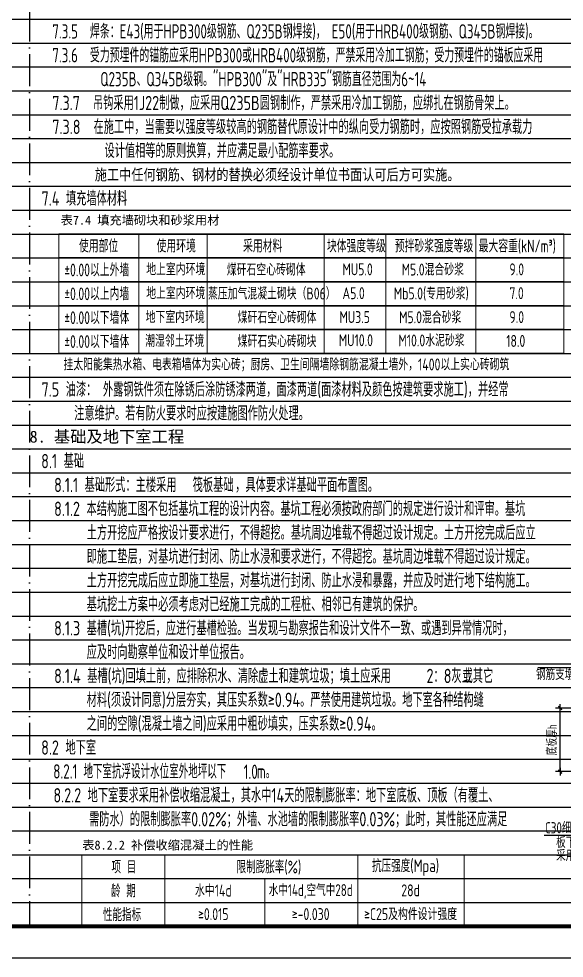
# Model space of a CAD drawing. Extents: x 826826 to 1642106, y -156213 to 399140.
# Drawn here: x 877644 to 894779, y 295942 to 325455 of the extents above; entities that cross this region are included whole.
import ezdxf
from ezdxf.enums import TextEntityAlignment as Align

# ---------------------------------------------------------------- set-up
doc = ezdxf.new("R2010")
doc.units = 0
doc.header["$LTSCALE"] = 1000
doc.linetypes.add('D1', pattern=[14, 10, -2, 0, -2])
doc.linetypes.add('DASHED', pattern=[0.75, 0.5, -0.25])
doc.layers.get('0').update_dxf_attribs({"linetype": 'CONTINUOUS'})
doc.layers.get('DEFPOINTS').update_dxf_attribs({"linetype": 'CONTINUOUS'})
for name, color, linetype in [('C-SHET-TTLB', 11, 'CONTINUOUS'), ('S-DETL-DIM', 151, 'CONTINUOUS'), ('S-DETL-TEXT', 7, 'CONTINUOUS')]:
    doc.layers.add(name, color=color, linetype=linetype)
doc.layers.add('S-1-TEXT', color=7, linetype='CONTINUOUS', lineweight=18)
doc.layers.add('S-1-修改', color=23, linetype='CONTINUOUS', lineweight=18)
doc.styles.add('TS', font='tssdeng.shx', dxfattribs={"width": 0.7, "bigfont": 'tssdchn.shx'})
doc.styles.add('TSSD_REIN', font='tssdeng.shx', dxfattribs={"width": 0.7, "height": 300, "bigfont": 'tssdchn.shx'})
doc.styles.add('黑体', font='simhei.ttf')
doc.dimstyles.new('DIM25', dxfattribs={"dimtxt": 300, "dimasz": 0.8, "dimexe": 150, "dimexo": 150, "dimgap": 100, "dimtad": 1, "dimdec": 0, "dimlfac": 0.25, "dimrnd": 1, "dimzin": 0, "dimdsep": 46, "dimtxsty": 'TS', "dimblk": '_DIMX', "dimcen": 0, "dimclrd": 256, "dimclre": 256, "dimclrt": 43, "dimadec": 1, "dimazin": 0, "dimtfac": 1, "dimtdec": 0, "dimtix": 1, "dimtmove": 2, "dimatfit": 3, "dimldrblk": 'ARCHTICK', "dimfxl": 0, "dimtolj": 1, "dimtzin": 1, "dimarcsym": 0})

# ---------------------------------------------------------------- blocks, each defined once
blk = doc.blocks.new('_DIMX')
blk.add_line((-150, 0), (150, 0))
at = {"const_width": 50}
blk.add_lwpolyline([(-70, -70), (70, 70)], dxfattribs=at)
blk = doc.blocks.new('*D956')
at = {"layer": 'DEFPOINTS', "color": 0}
for p in [(894651, 303803), (895942, 303803), (895942, 301803)]:
    blk.add_point(p, dxfattribs=at)
at = {"layer": 'S-DETL-DIM', "lineweight": -2}
for p, q in [((895792, 303803), (894501, 303803)), ((894651, 301804), (894651, 303802)), ((895792, 301803), (894501, 301803))]:
    blk.add_line(p, q, dxfattribs=at)
at = {"layer": 'S-DETL-DIM', "lineweight": -2, "xscale": 0.8, "yscale": 0.8, "zscale": 0.8}
for p, rotation in [((894651, 303803), 90), ((894651, 301803), 270)]:
    blk.add_blockref('_DIMX', p, dxfattribs=dict(at, rotation=rotation))
at = {"layer": 'S-DETL-DIM', "color": 43, "insert": (894401, 302803), "char_height": 300, "attachment_point": 5, "rotation": 90, "style": 'TS'}
blk.add_mtext('\\A1;底板厚h', dxfattribs=at)
blk = doc.blocks.new('_ArchTick')
at = {"color": 0, "linetype": 'ByBlock', "const_width": 0.15}
blk.add_lwpolyline([(-0.5, -0.5), (0.5, 0.5)], dxfattribs=at)

msp = doc.modelspace()

# ---------------------------------------------------------------- linework, layer by layer
at = {"layer": 'C-SHET-TTLB'}
msp.add_lwpolyline([(940898.73, 355342.46), (940898.73, 295942.46), (856798.73, 295942.46), (856798.73, 355342.46)], close=True, dxfattribs=at)
at = {"layer": 'C-SHET-TTLB', "const_width": 120}
msp.add_lwpolyline([(858638.73, 354342.46), (939898.73, 354342.46), (939898.73, 296942.46), (858638.73, 296942.46)], close=True, dxfattribs=at)
at = {"layer": 'DEFPOINTS', "color": 252, "linetype": 'D1', "ltscale": 0.1}
msp.add_line((877982.73, 350942.46), (877982.73, 296942.46), dxfattribs=at)
at = {"layer": 'DEFPOINTS', "color": 252}
for p, q in [((858638.73, 325442.46), (932898.73, 325442.46)), ((858638.73, 324692.46), (932898.73, 324692.46)), ((858638.73, 323942.46), (932898.73, 323942.46)), ((858638.73, 323192.46), (932898.73, 323192.46)), ((858638.73, 322442.46), (932898.73, 322442.46)), ((858638.73, 321692.46), (932898.73, 321692.46)), ((858638.73, 320942.46), (932898.73, 320942.46)), ((858638.73, 320192.46), (932898.73, 320192.46)), ((858638.73, 319442.46), (932898.73, 319442.46)), ((858638.73, 318692.46), (932898.73, 318692.46)), ((858638.73, 317942.46), (932898.73, 317942.46)), ((858638.73, 317192.46), (932898.73, 317192.46)), ((858638.73, 316442.46), (932898.73, 316442.46)), ((858638.73, 315692.46), (932898.73, 315692.46)), ((858638.73, 314942.46), (932898.73, 314942.46)), ((858638.73, 314192.46), (932898.73, 314192.46)), ((858638.73, 313442.46), (932898.73, 313442.46)), ((858638.73, 312692.46), (932898.73, 312692.46)), ((858638.73, 311942.46), (932898.73, 311942.46)), ((858638.73, 311192.46), (932898.73, 311192.46)), ((858638.73, 310442.46), (932898.73, 310442.46)), ((858638.73, 309692.46), (932898.73, 309692.46)), ((858638.73, 308942.46), (932898.73, 308942.46)), ((858638.73, 308192.46), (932898.73, 308192.46)), ((858638.73, 307442.46), (932898.73, 307442.46)), ((858638.73, 306692.46), (932898.73, 306692.46)), ((858638.73, 305942.46), (932898.73, 305942.46)), ((858638.73, 305192.46), (932898.73, 305192.46)), ((858638.73, 304442.46), (932898.73, 304442.46)), ((858638.73, 303692.46), (932898.73, 303692.46)), ((858638.73, 302942.46), (932898.73, 302942.46)), ((858638.73, 302192.46), (932898.73, 302192.46)), ((858638.73, 301442.46), (932898.73, 301442.46)), ((858638.73, 300692.46), (932898.73, 300692.46)), ((858638.73, 299942.46), (932898.73, 299942.46)), ((858638.73, 299192.46), (932898.73, 299192.46)), ((858638.73, 298442.46), (932898.73, 298442.46)), ((858638.73, 297692.46), (932898.73, 297692.46))]:
    msp.add_line(p, q, dxfattribs=at)
at = {"layer": 'S-1-TEXT', "color": 2}
for p, q in [((894771.36, 318702.36), (878899, 318702.36)), ((878899, 318702.36), (878899, 314952.36)), ((881418.68, 318702.36), (881418.68, 314952.36)), ((883564.48, 318702.36), (883564.48, 314952.36)), ((887241.2, 318702.36), (887241.2, 314952.36)), ((889170.7, 318702.36), (889170.7, 314952.36)), ((892006.29, 318702.36), (892006.29, 314952.36)), ((894771.36, 314952.36), (894771.36, 318702.36)), ((894771.36, 317952.36), (878899, 317952.36)), ((894771.36, 317202.36), (878899, 317202.36)), ((894771.36, 316452.36), (878899, 316452.36)), ((894771.36, 315702.36), (878899, 315702.36)), ((894771.36, 314952.36), (878899, 314952.36)), ((882230.93, 296942.46), (882230.93, 299192.46)), ((888296.56, 296942.46), (888296.56, 299192.46)), ((879629.37, 298442.46), (891635.62, 298442.46)), ((885370, 296942.46), (885370, 298442.46)), ((879629.37, 297692.46), (891635.62, 297692.46)), ((879629.37, 296942.46), (891635.62, 296942.46))]:
    msp.add_line(p, q, dxfattribs=at)
msp.add_lwpolyline([(891635.62, 299192.46), (891635.62, 296942.46), (879629.37, 296942.46), (879629.37, 299192.46), (891635.62, 299192.46)], dxfattribs=at)
at = {"layer": 'S-DETL-TEXT'}
for p, q in [((893947.02, 305075.79), (897430.49, 305075.79)), ((897190.71, 299800.53), (894148.47, 299800.53))]:
    msp.add_line(p, q, dxfattribs=at)

# ---------------------------------------------------------------- texts
at = {"layer": 'S-1-TEXT'}
for s, height, style, width, p in [('7.3.5  焊条：E43(用于HPB300级钢筋、Q235B钢焊接)， E50(用于HRB400级钢筋、Q345B钢焊接)。', 450, 'TS', 0.69, (878698.33, 324834.89)), ('7.3.6  受力预埋件的锚筋应采用HPB300或HRB400级钢筋，严禁采用冷加工钢筋；受力预埋件的锚板应采用', 450, 'TS', 0.69, (878698.33, 324084.89)), ('        Q235B、Q345B级钢。"HPB300"及"HRB335"钢筋直径范围为6~14', 450, 'TS', 0.69, (878698.33, 323334.89)), ('7.3.7  吊钩采用1J22制做，应采用Q235B圆钢制作，严禁采用冷加工钢筋，应绑扎在钢筋骨架上。', 450, 'TS', 0.75, (878698.33, 322584.89)), ('7.3.8  在施工中，当需要以强度等级较高的钢筋替代原设计中的纵向受力钢筋时，应按照钢筋受拉承载力', 450, 'TS', 0.75, (878698.33, 321834.89)), ('        设计值相等的原则换算，并应满足最小配筋率要求。', 450, 'TS', 0.75, (878698.33, 321084.89)), ('施工中任何钢筋、钢材的替换必须经设计单位书面认可后方可实施。', 350, '黑体', 0.8, (880031.29, 320384.3)), ('7.4 填充墙体材料', 450, 'TS', 0.75, (878360.16, 319584.89)), ('使用部位', 400, 'TS', 0.7, (879536.18, 318116.42)), (' 使用环境', 400, 'TS', 0.7, (881805.06, 318116.42)), ('采用材料', 400, 'TS', 0.7, (884690.06, 318116.42)), ('块体强度等级', 400, 'TS', 0.7, (887323.5, 318116.42)), ('预拌砂浆强度等级', 400, 'TS', 0.7, (889457.25, 318116.42)), ('最大容重(kN/m\x8c3\x8d)', 400, 'TS', 0.7, (892091.45, 318116.42)), ('%%P0.00以上外墙', 400, 'TS', 0.7, (879072.35, 317364.76)), ('%%P0.00以上内墙', 400, 'TS', 0.7, (879072.35, 316614.76)), ('%%P0.00以下墙体', 400, 'TS', 0.7, (879072.35, 315864.76)), ('%%P0.00以下墙体', 400, 'TS', 0.7, (879072.35, 315114.76)), ('7.5 油漆： 外露钢铁件须在除锈后涂防锈漆两道，面漆两道(面漆材料及颜色按建筑要求施工)，并经常', 450, 'TS', 0.75, (878360.16, 313584.89)), ('     注意维护。若有防火要求时应按建施图作防火处理。', 450, 'TS', 0.75, (878360.16, 312834.89)), ('8.1 基础', 450, 'TS', 0.75, (878347.54, 311334.97)), ('8.1.1 基础形式：主楼采用         ，具体要求详基础平面布置图。', 450, 'TS', 0.75, (878753.15, 310584.97)), ('8.1.2 本结构施工图不包括基坑工程的设计内容。基坑工程必须按政府部门的规定进行设计和评审。基坑', 450, 'TS', 0.75, (878753.15, 309834.97)), ('     土方开挖应严格按设计要求进行，不得超挖。基坑周边堆载不得超过设计规定。土方开挖完成后应立', 450, 'TS', 0.75, (878753.15, 309084.97)), ('     即施工垫层，对基坑进行封闭、防止水浸和要求进行，不得超挖。基坑周边堆载不得超过设计规定。', 450, 'TS', 0.75, (878753.15, 308334.97)), ('     土方开挖完成后应立即施工垫层，对基坑进行封闭、防止水浸和暴露，并应及时进行地下结构施工。', 450, 'TS', 0.75, (878753.15, 307584.97)), ('     基坑挖土方案中必须考虑对已经施工完成的工程桩、相邻已有建筑的保护。', 450, 'TS', 0.75, (878753.15, 306834.97)), ('8.1.3 基槽(坑)开挖后，应进行基槽检验。当发现与勘察报告和设计文件不一致、或遇到异常情况时，', 450, 'TS', 0.75, (878753.15, 306084.97)), ('     应及时向勘察单位和设计单位报告。', 450, 'TS', 0.75, (878753.15, 305334.97)), ('8.1.4 基槽(坑)回填土前，应排除积水、清除虚土和建筑垃圾；填土应采用           或其它', 450, 'TS', 0.75, (878753.15, 304584.97)), ('     材料(须设计同意)分层夯实，其压实系数≥0.94。严禁使用建筑垃圾。地下室各种结构缝', 450, 'TS', 0.75, (878753.15, 303834.97)), ('     之间的空隙(混凝土墙之间)应采用中粗砂填实，压实系数≥0.94。', 450, 'TS', 0.75, (878753.15, 303084.97)), ('8.2 地下室', 450, 'TS', 0.75, (878347.54, 302334.89)), ('8.2.1 地下室抗浮设计水位室外地坪以下     m。', 450, 'TS', 0.7, (878724.7, 301586.41)), ('8.2.2 地下室要求采用补偿收缩混凝土，其水中14天的限制膨胀率：地下室底板、顶板（有覆土、', 450, 'TS', 0.75, (878731.78, 300834.89)), ('       需防水）的限制膨胀率0.02%%%；外墙、水池墙的限制膨胀率0.03%%%；此时，其性能还应满足', 450, 'TS', 0.75, (878417.97, 300084.89))]:
    msp.add_text(s, height=height, dxfattribs=dict(at, style=style, width=width)).set_placement(p)
at = {"layer": 'S-1-TEXT', "style": '黑体'}
for s, height, p in [('表7.4 填充墙砌块和砂浆用材', 281.25, (878960.83, 318989.87)), ('8. 基础及地下室工程', 375, (877982.73, 312140.99)), ('表8.2.2 补偿收缩混凝土的性能', 281.25, (879638.38, 299356.22))]:
    msp.add_text(s, height=height, dxfattribs=at).set_placement(p)
at = {"layer": 'S-1-TEXT', "linetype": 'DASHED', "style": 'TS', "width": 0.75}
for s, p in [('项 目', (880556.44, 298606.53)), ('限制膨胀率(%%%)', (884485.54, 298606.53)), ('抗压强度(Mpa)', (888740.9, 298647.09)), ('龄 期', (880539, 297856.53)), ('性能指标', (880288.62, 297106.53))]:
    msp.add_text(s, height=400, dxfattribs=at).set_placement(p)
at = {"layer": 'S-1-TEXT', "style": 'TS'}
for s, width, p in [('水中14d', 0.75, (883755.76, 297879.96)), ('水中14d,空气中28d', 0.7, (886814.45, 297894.39)), ('28d', 0.75, (889953.15, 297887.17)), ('≥0.015', 0.75, (883755.76, 297139.79)), ('≥-0.030', 0.75, (886814.45, 297141.26)), ('≥C25及构件设计强度', 0.75, (889953.15, 297139.79))]:
    msp.add_text(s, height=375, dxfattribs=dict(at, width=width)).set_placement(p, align=Align.CENTER)
at = {"layer": 'S-1-修改', "color": 0, "style": 'TS', "width": 0.75}
for s, height, p in [('地上室内环境', 375, (881647.3, 317397.07)), ('地上室内环境', 375, (881647.3, 316647.07)), ('地下室内环境', 375, (881629.53, 315897.07)), ('潮湿邻土环境', 375, (881614.75, 315147.07)), ('挂太阳能集热水箱、电表箱墙体为实心砖；厨房、卫生间隔墙除钢筋混凝土墙外，1400以上实心砖砌筑', 375, (879048.11, 314408.85)), ('2：8灰土', 450, (890452.72, 304584.97))]:
    msp.add_text(s, height=height, dxfattribs=at).set_placement(p)
at = {"layer": 'S-1-修改', "color": 1}
for s, height, style, width, p in [('煤矸石空心砖砌体', 375, 'TSSD_REIN', 0.75, (884179.89, 317386.91)), ('MU5.0', 375, 'TS', 0.75, (887812.86, 317397.07)), ('M5.0混合砂浆', 375, 'TS', 0.75, (889672.83, 317389.86)), ('9.0', 375, 'TS', 0.75, (893057.35, 317397.07)), ('蒸压加气混凝土砌块（B06）', 375, 'TS', 0.75, (883587.88, 316636.91)), ('A5.0', 375, 'TS', 0.75, (887812.86, 316647.07)), ('Mb5.0(专用砂浆)', 375, 'TS', 0.75, (889425.6, 316639.86)), ('7.0', 375, 'TS', 0.75, (893057.35, 316647.07)), ('煤矸石空心砖砌体', 375, 'TSSD_REIN', 0.75, (884520.36, 315886.91)), ('MU3.5', 375, 'TS', 0.75, (887719.17, 315897.07)), ('M5.0混合砂浆', 375, 'TS', 0.75, (889591.35, 315889.86)), ('9.0', 375, 'TS', 0.75, (893057.35, 315897.07)), ('煤矸石实心砖砌块', 375, 'TSSD_REIN', 0.75, (884520.36, 315136.91)), ('MU10.0', 375, 'TS', 0.75, (887697.93, 315168.5)), ('M10.0水泥砂浆', 375, 'TS', 0.75, (889570.11, 315161.29)), ('18.0', 375, 'TS', 0.75, (892956.01, 315147.07)), ('筏板基础', 450, 'TS', 0.75, (883107.76, 310584.97)), ('1.0', 450, 'TS', 0.7, (884707.78, 301574.63))]:
    msp.add_text(s, height=height, dxfattribs=dict(at, style=style, width=width)).set_placement(p)
at = {"layer": 'S-DETL-TEXT', "style": 'TS', "width": 0.75}
for s, p in [('钢筋支墩(@1000)焊接固定', (893891.76, 304684.88)), ('C30细石混凝土混凝土板', (894177.76, 299865.37)), ('板下设卷材防水层', (894524.76, 299407.01)), ('采用JS卷材防水', (894524.76, 298996.59))]:
    msp.add_text(s, height=350, dxfattribs=at).set_placement(p)

# ---------------------------------------------------------------- dimensions: what is measured, and where the dimension line sits
at = {"layer": 'S-DETL-DIM'}
dim = msp.add_linear_dim(base=(894651.13, 303803.24), p1=(895941.75, 301803.24), p2=(895941.75, 303803.24), angle=90, text='底板厚h', dimstyle='DIM25', dxfattribs=at)
dim.commit()
dim.dimension.update_dxf_attribs({"geometry": '*D956', "text_midpoint": (894401.13, 302803.24)})

doc.saveas('drawing.dxf')
